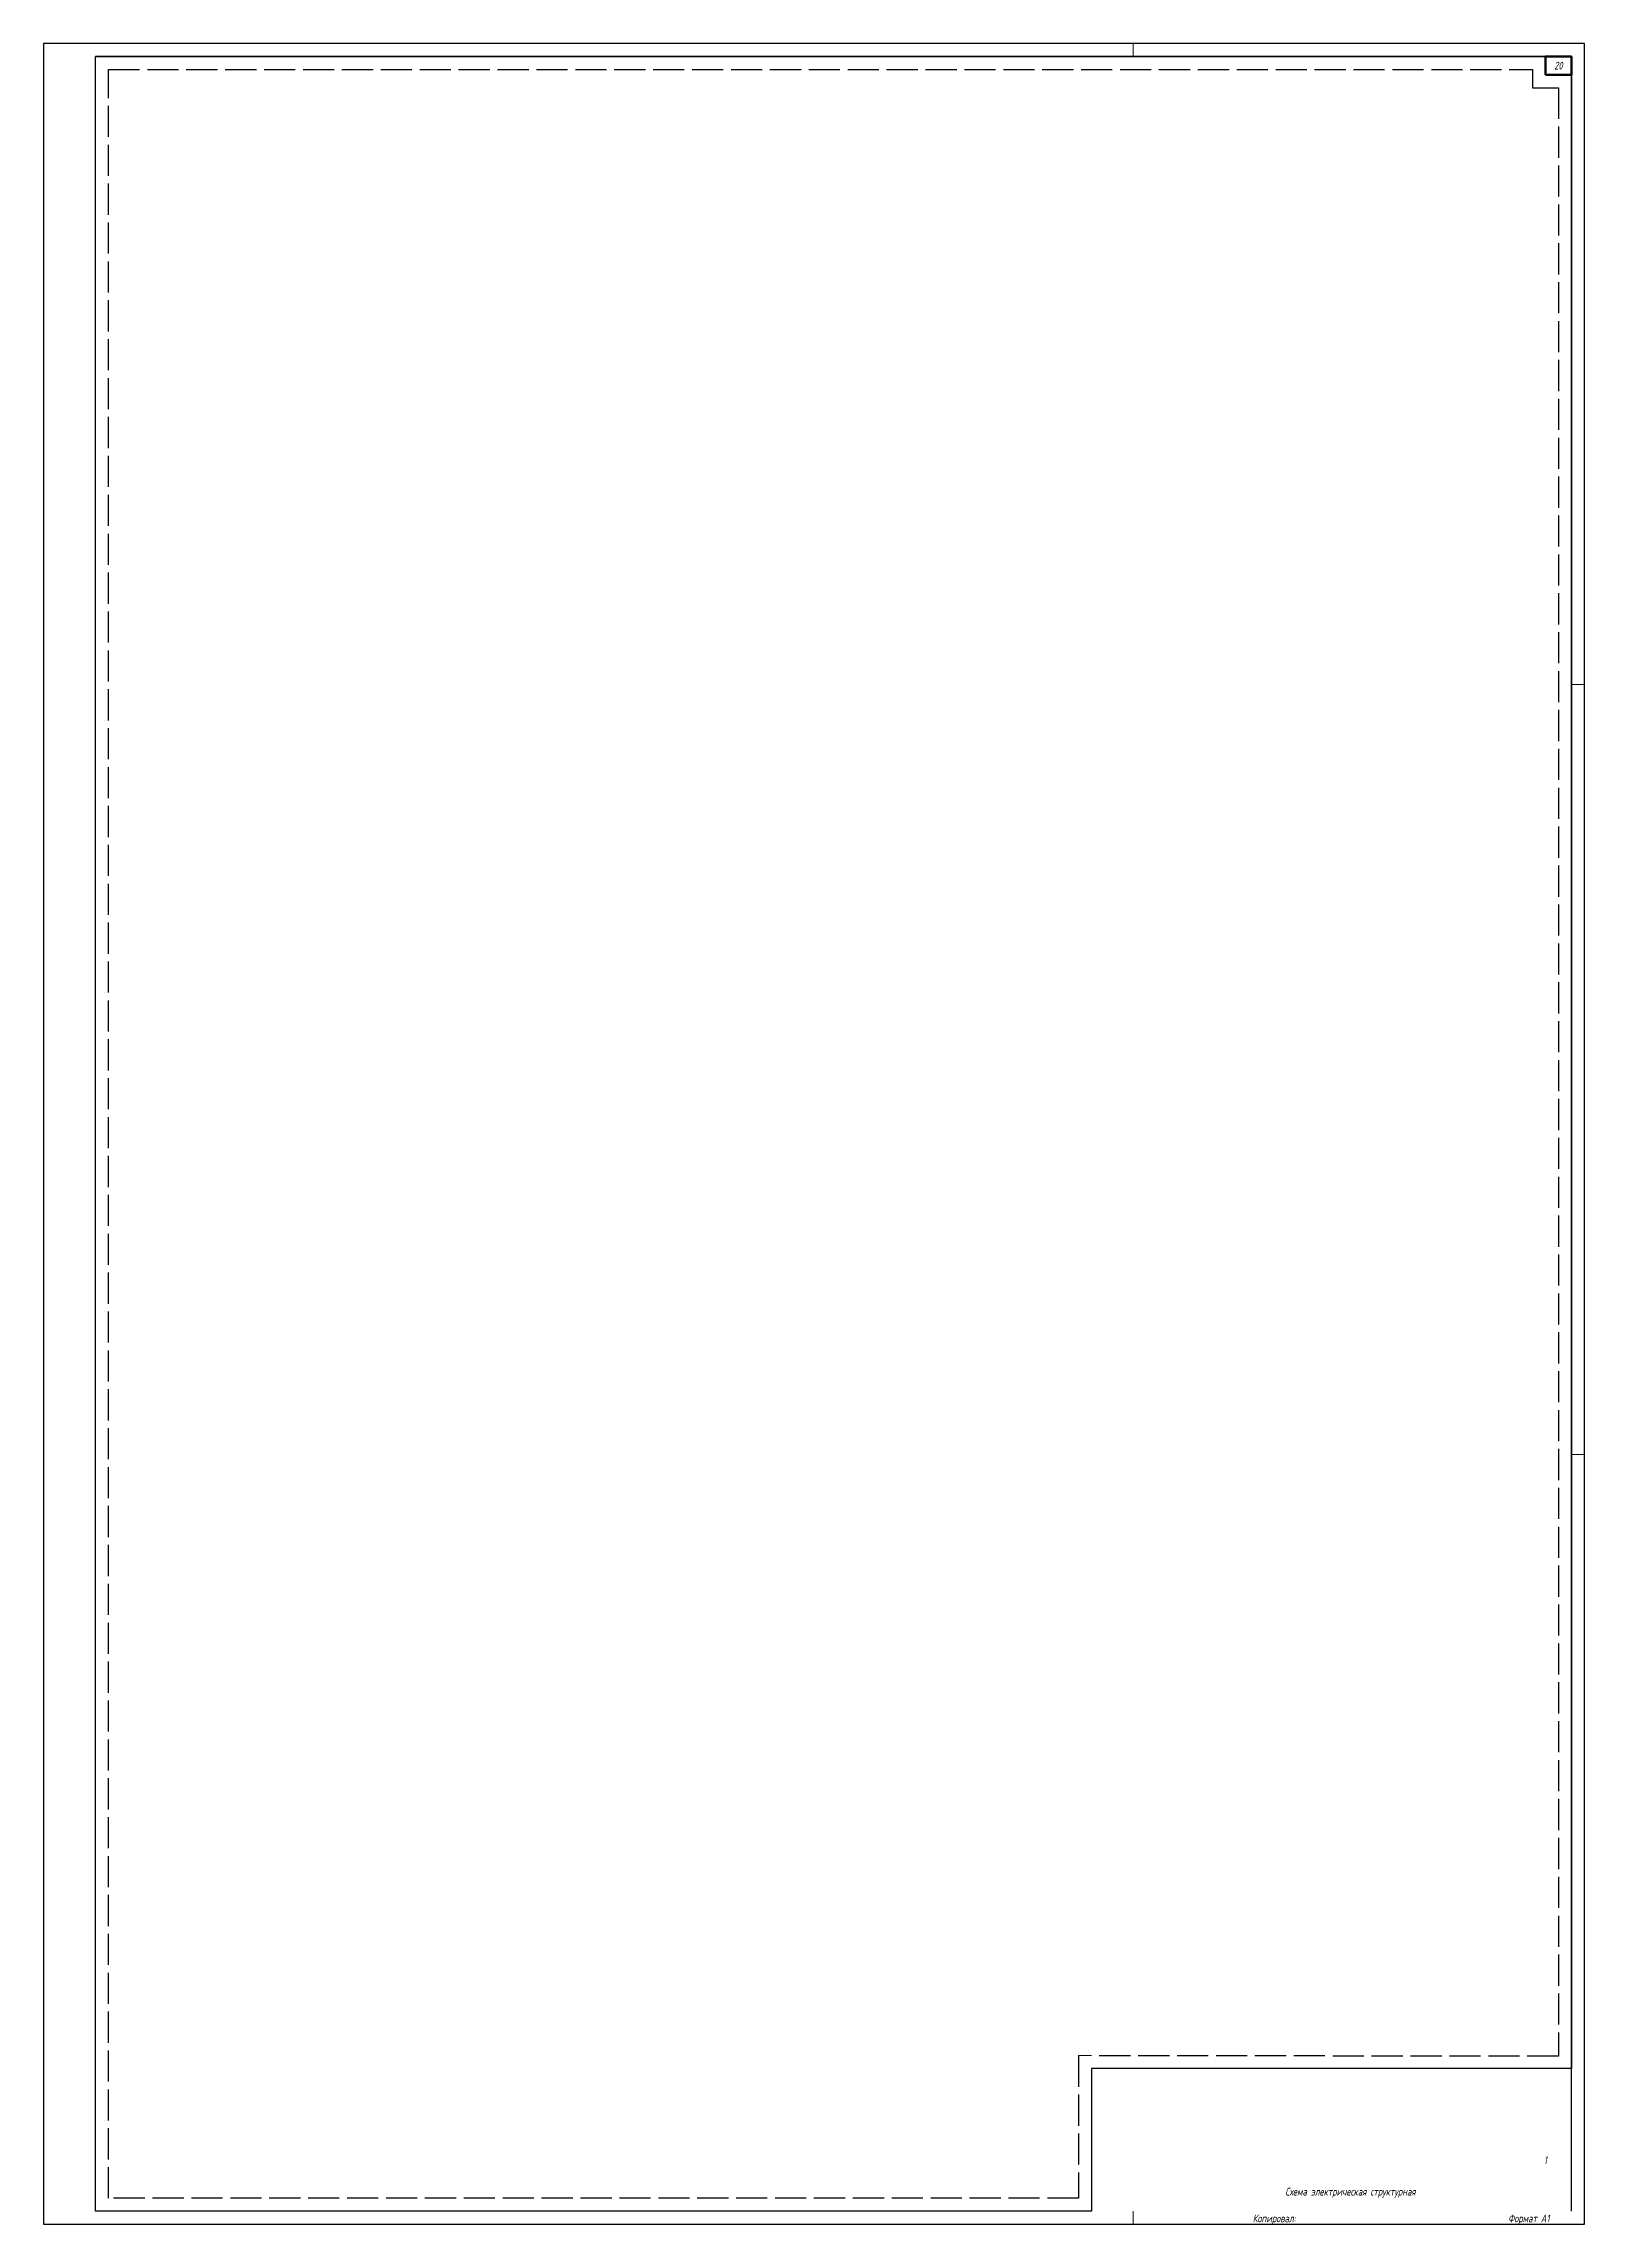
# Paper-space layout 'А1кн' of a CAD drawing. Header units: millimetres. Extents: x 8 to 602, y 3 to 844.
import ezdxf

# ---------------------------------------------------------------- set-up
doc = ezdxf.new("R2010")
doc.units = ezdxf.units.MM
doc.linetypes.add('ACAD_ISO02W100', pattern=[15, 12, -3])
doc.layers.add('noprint', color=2, linetype='Continuous', plot=False)
doc.layers.add('stamp', color=7, linetype='Continuous')
doc.styles.add('ГОСТ-ISOCPEUR', font='isocpeui.ttf', dxfattribs={"width": 0.8})

psp = doc.layouts.new('А1кн')

# ---------------------------------------------------------------- linework, layer by layer
for p, q in [((597.01, 839.06), (28.02, 839.06)), ((597.01, 8.06), (597.01, 839.06))]:
    psp.add_line(p, q)
at = {"layer": 'noprint'}
psp.add_lwpolyline([(602.01, 3.06), (602.01, 844.06), (8.02, 844.06), (8.02, 3.06)], close=True, dxfattribs=at)
at = {"layer": 'noprint', "linetype": 'ACAD_ISO02W100'}
psp.add_lwpolyline([(33.02, 834.06), (582.01, 834.06), (582.01, 827.06), (592.01, 827.06), (592.01, 67.82), (407.01, 68.07), (407.01, 13.06), (33.02, 13.06)], close=True, dxfattribs=at)
at = {"layer": 'stamp', "lineweight": 0}
for p, q in [((428.02, 839.06), (428.02, 844.06)), ((602.01, 596.87), (597.01, 596.87)), ((602.01, 299.97), (597.01, 299.97)), ((428.02, 3.06), (428.02, 8.06))]:
    psp.add_line(p, q, dxfattribs=at)
at = {"layer": 'stamp'}
psp.add_lwpolyline([(28.02, 839.06), (587.01, 839.06), (587.01, 832.06), (597.01, 832.06), (597.01, 63.06), (412.01, 63.06), (412.01, 8.06), (28.02, 8.06)], close=True, dxfattribs=at)
at = {"layer": 'stamp', "lineweight": 50}
psp.add_lwpolyline([(587.01, 832.06), (597.01, 832.06), (597.01, 839.06), (587.01, 839.06)], close=True, dxfattribs=at)

# ---------------------------------------------------------------- texts
at = {"layer": 'stamp', "lineweight": 35, "style": 'ГОСТ-ISOCPEUR', "width": 0.8}
for s, p in [('Копировал:', (474.16, 3.81)), ('Формат А1', (572.66, 3.81))]:
    psp.add_text(s, height=3, dxfattribs=at).set_placement(p)
at = {"layer": 'stamp', "ltscale": 100, "char_height": 3, "attachment_point": 4, "style": 'ГОСТ-ISOCPEUR'}
for s, insert, width in [('\\pxqc;20', (587.01, 835.56), 10), ('\\pxqc;1', (577.01, 27.81), 20)]:
    psp.add_mtext(s, dxfattribs=dict(at, insert=insert, width=width))
at = {"layer": 'stamp', "lineweight": 35, "insert": (511.82, 15.21), "char_height": 3, "width": 70.1573, "attachment_point": 5, "style": 'ГОСТ-ISOCPEUR'}
psp.add_mtext('Схема электрическая структурная', dxfattribs=at)

# ---------------------------------------------------------------- viewports
at = {"layer": 'stamp'}
vp = psp.add_viewport(center=(312.51, 423.56), size=(569, 830.996), view_center_point=(54882.01, 42554.98), view_height=86433.391, dxfattribs=at)
vp.dxf.flags = 0x10000  # cut along an outline
vp.dxf.clipping_boundary_handle = psp.add_lwpolyline([(28.02, 839.06), (587.01, 839.06), (587.01, 832.06), (597.01, 832.06), (597.01, 63.06), (412.01, 63.06), (412.01, 8.06), (28.02, 8.06)], format="xyb", close=True, dxfattribs={"invisible": 1}).dxf.handle

doc.saveas('drawing.dxf')
